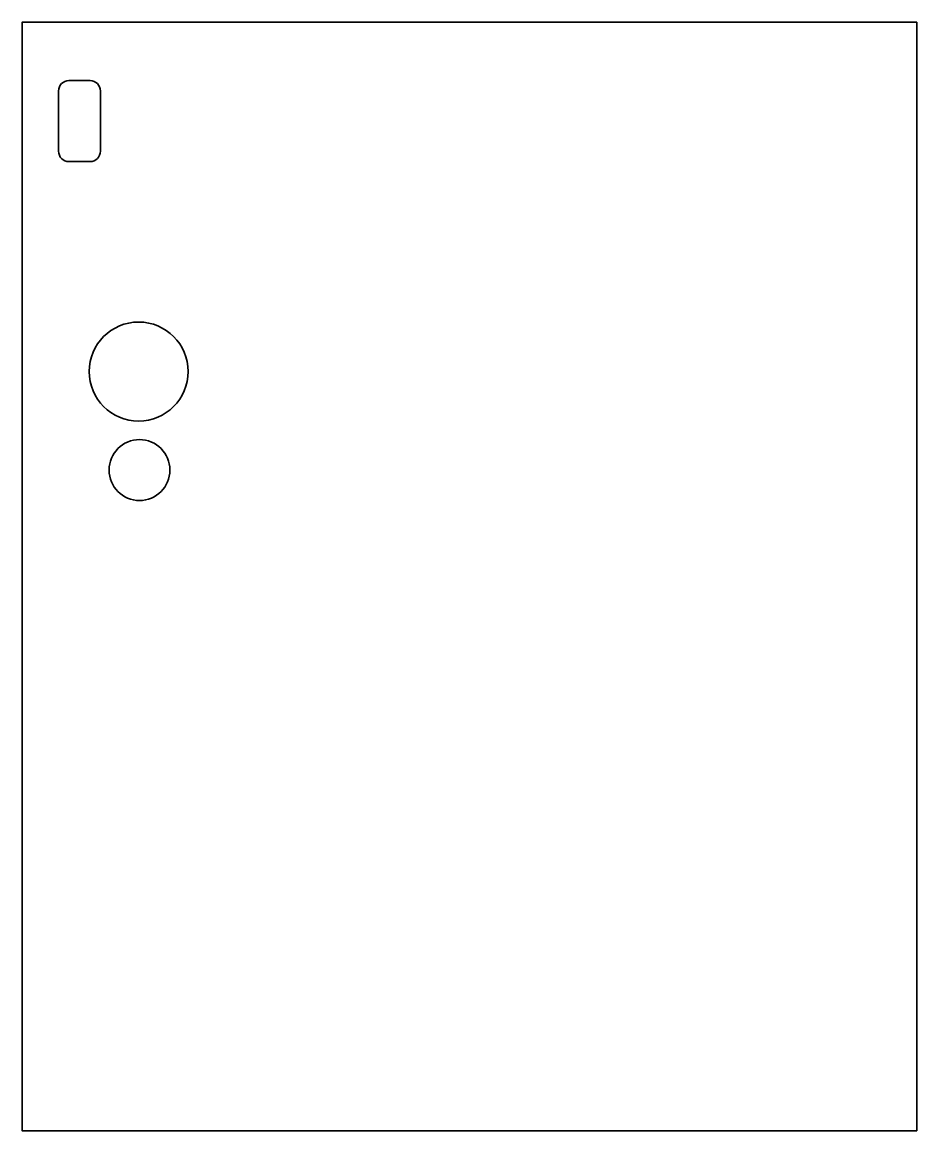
# Model space of a CAD drawing. Header units: millimetres. Extents: x 114 to 219, y -302 to -172.
import ezdxf

# ---------------------------------------------------------------- set-up
doc = ezdxf.new("R2010")
doc.units = ezdxf.units.MM
doc.header["$MEASUREMENT"] = 0
doc.layers.add('Layer 2', color=7, linetype='Continuous', lineweight=0)

msp = doc.modelspace()

# ---------------------------------------------------------------- linework, layer by layer
at = {"layer": 'Layer 2', "color": 1, "lineweight": 35}
msp.add_lwpolyline([(218.72, -301.56), (114.05, -301.56), (114.05, -171.91), (218.72, -171.91)], close=True, dxfattribs=at)
at = {"layer": 'Layer 2', "color": 250, "lineweight": 35}
for centre, radius in [((127.68, -212.77), 5.79), ((127.78, -224.29), 3.56)]:
    msp.add_circle(centre, radius, dxfattribs=at)
msp.add_open_spline([(121.99, -188.22), (121.99, -188.22), (119.53, -188.22), (119.53, -188.22), (118.85, -188.22), (118.31, -187.67), (118.31, -187), (118.31, -187), (118.31, -179.96), (118.31, -179.96), (118.31, -179.29), (118.85, -178.74), (119.53, -178.74), (119.53, -178.74), (121.99, -178.74), (121.99, -178.74), (122.66, -178.74), (123.21, -179.29), (123.21, -179.96), (123.21, -179.96), (123.21, -187), (123.21, -187), (123.21, -187.67), (122.66, -188.22), (121.99, -188.22)], degree=3, knots=[0, 0, 0, 0, 1, 1, 1, 2, 2, 2, 3, 3, 3, 4, 4, 4, 5, 5, 5, 6, 6, 6, 7, 7, 7, 8, 8, 8, 8], dxfattribs=at)

doc.saveas('drawing.dxf')
